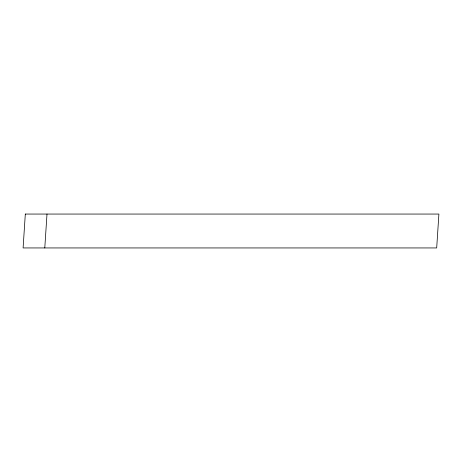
<?xml version="1.0" encoding="UTF-8"?>
<svg xmlns="http://www.w3.org/2000/svg" width="462" height="462" viewBox="0 0 462 462"><rect width="100%" height="100%" fill="white"/><g stroke="black" fill="none" stroke-linecap="round" stroke-linejoin="round"><path stroke-width="0.69" d="M44.785 247.944L46.997 214.056M25.312 214.056L23.1 247.944L436.688 247.944L438.9 214.056L25.312 214.056"/></g></svg>
